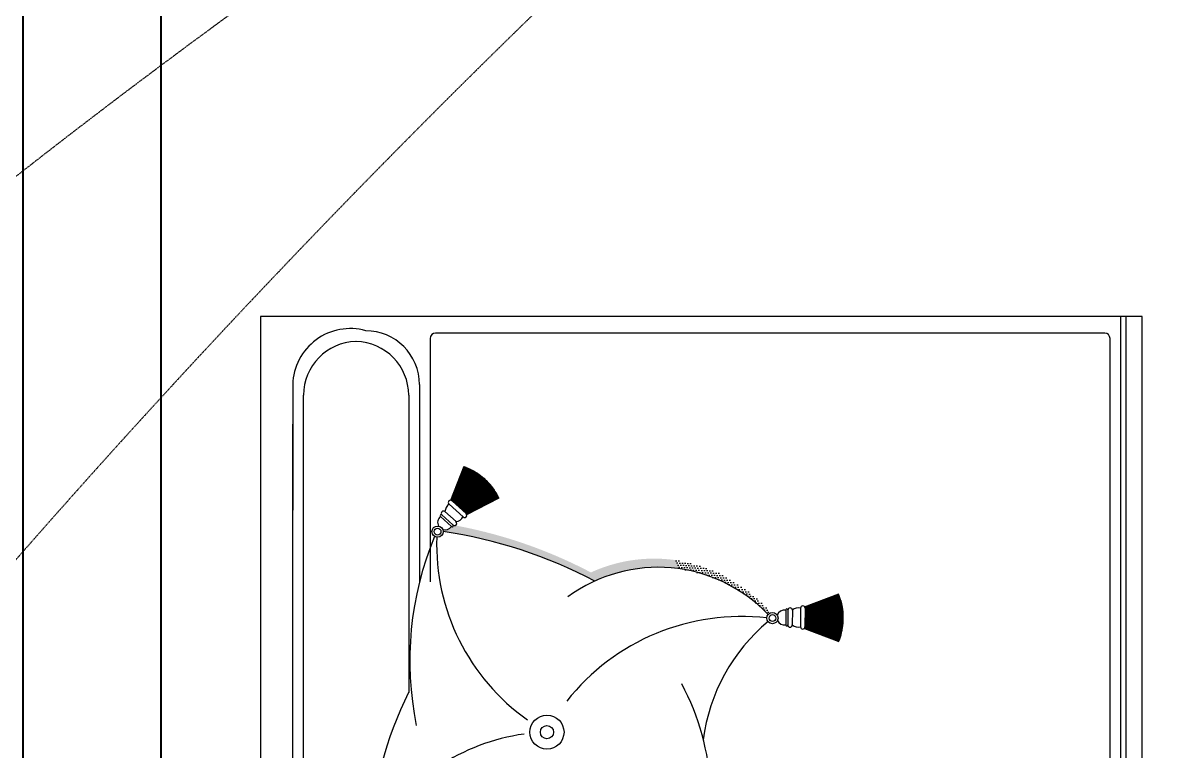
# Model space of a CAD drawing. Header units: inches. Extents: x 23642 to 146359, y -5490 to 33031.
# Drawn here: x 64179 to 65119, y 24540 to 25142 of the extents above; entities that cross this region are included whole.
import ezdxf

# ---------------------------------------------------------------- set-up
doc = ezdxf.new("R2010")
doc.units = ezdxf.units.IN
doc.header["$LTSCALE"] = 5
doc.header["$MEASUREMENT"] = 0
doc.linetypes.add('Hidden (½x)', pattern=[0.1875, 0.125, -0.0625])
doc.layers.add('00-wall15-20', color=30, linetype='Continuous', lineweight=40)
doc.layers.add('LowPower', color=4, linetype='Continuous')
pattern_1 = [(114.1448937, (47.258142, 134.8435324), (0.00191157614, 0.0023363169), [0, -0.0027])]

# ---------------------------------------------------------------- blocks, each defined once
blk = doc.blocks.new('sofa')
h = blk.add_hatch()
h.set_pattern_fill('DOTS', color=256, scale=0.0432, angle=559.8083, style=0)
h.set_pattern_definition(pattern_1)
h.paths.add_polyline_path([(-120.3782, 134.1196, 0.085347), (-120.3787, 134.1217, 0.346667), (-120.369, 134.1252), (-120.3689, 134.1251, 0.962307), (-120.3672, 134.1268, -0.000005), (-120.3672, 134.1268, 0.266117), (-120.3648, 134.1263, -0.012545), (-120.3387, 134.1208, 0.01378), (-120.3301, 134.1101, 0.02307)])
h.paths.add_polyline_path([(-120.3301, 134.1101, -0.01378), (-120.3387, 134.1208, -0.063062), (-120.2134, 134.0739, 0.012257), (-120.2209, 134.0702, 0.054739)])
h.paths.add_polyline_path([(-120.186, 134.0837, 0.012903), (-120.1818, 134.074, 0.042691), (-120.2091, 134.0642, 0.00624), (-120.2209, 134.0702, -0.055194)])
h.paths.add_polyline_path([(-120.1818, 134.074, -0.012903), (-120.186, 134.0837, -0.099932), (-120.1189, 134.0876), (-120.1146, 134.0779, 0.100151)])
h = blk.add_hatch()
h.set_pattern_fill('DOTS', color=256, scale=0.0432, angle=559.8083, style=0)
h.set_pattern_definition(pattern_1)
h.paths.add_polyline_path([(-120.1146, 134.0779), (-120.1189, 134.0876, -0.038784), (-120.0932, 134.0819, 0.001847), (-120.1024, 134.0757, 0.018128)])
h.paths.add_polyline_path([(-120.1024, 134.0757, -0.001847), (-120.0932, 134.0819, -0.036379), (-120.0702, 134.0729, 0.005703), (-120.088, 134.0719, 0.022025)])
h.paths.add_polyline_path([(-120.088, 134.0719, -0.005703), (-120.0702, 134.0729, -0.1075), (-120.0129, 134.0289, 0.132171), (-120.0156, 134.027, 0.127339)])
for p, q in [((-120.5821, 134.3595), (-120.5821, 132.1995)), ((-119.5981, 134.3595), (-120.5821, 134.3595)), ((-119.6221, 133.4927), (-119.6221, 134.3595)), ((-119.6161, 133.2036), (-119.6161, 134.3595)), ((-119.5981, 132.1995), (-119.5981, 134.3595)), ((-119.6401, 134.3409), (-120.3867, 134.3409)), ((-120.3927, 134.3349), (-120.3927, 134.0635)), ((-119.6341, 133.4927), (-119.6341, 134.3349)), ((-120.5461, 134.2835), (-120.5461, 134.1433)), ((-120.4047, 134.2835), (-120.4047, 134.0631)), ((-120.5341, 132.7949), (-120.5341, 134.2715)), ((-120.4167, 134.2715), (-120.4167, 133.94)), ((-120.5461, 132.7829), (-120.5461, 134.2394)), ((-120.3717, 134.15), (-120.3561, 134.1359)), ((-120.3683, 134.1537), (-120.3527, 134.1396)), ((-120.3812, 134.1364), (-120.3689, 134.1251)), ((-120.3796, 134.1381), (-120.3673, 134.1269)), ((-120.3762, 134.1418), (-120.3639, 134.1306)), ((-119.996, 134.032), (-119.996, 134.0153)), ((-119.9936, 134.032), (-119.9937, 134.0153)), ((-119.9886, 134.0319), (-119.9887, 134.0153)), ((-119.9794, 134.0341), (-119.9795, 134.0131)), ((-119.9744, 134.0341), (-119.9745, 134.013))]:
    blk.add_line(p, q)
at = {"color": 8}
for p, q in [((-120.3698, 134.1544), (-120.3547, 134.1926)), ((-120.3695, 134.1544), (-120.3541, 134.1923)), ((-120.3693, 134.1543), (-120.3536, 134.1921)), ((-120.369, 134.1542), (-120.353, 134.1919)), ((-120.3688, 134.1541), (-120.3524, 134.1917)), ((-120.3685, 134.1539), (-120.3519, 134.1915)), ((-120.3683, 134.1537), (-120.3513, 134.1912)), ((-120.3681, 134.1536), (-120.3508, 134.191)), ((-120.3679, 134.1534), (-120.3502, 134.1907)), ((-120.3677, 134.1532), (-120.3497, 134.1905)), ((-120.3675, 134.153), (-120.3491, 134.1902)), ((-120.3672, 134.1528), (-120.3486, 134.19)), ((-120.367, 134.1526), (-120.348, 134.1897)), ((-120.3668, 134.1524), (-120.3475, 134.1894)), ((-120.3666, 134.1522), (-120.3469, 134.1892)), ((-120.3664, 134.152), (-120.3464, 134.1889)), ((-120.3662, 134.1518), (-120.3459, 134.1886)), ((-120.366, 134.1517), (-120.3453, 134.1883)), ((-120.3658, 134.1515), (-120.3448, 134.188)), ((-120.3656, 134.1513), (-120.3443, 134.1877)), ((-120.3654, 134.1511), (-120.3437, 134.1874)), ((-120.3652, 134.1509), (-120.3432, 134.1871)), ((-120.365, 134.1507), (-120.3427, 134.1868)), ((-120.3648, 134.1506), (-120.3422, 134.1865)), ((-120.3646, 134.1504), (-120.3417, 134.1862)), ((-120.3644, 134.1502), (-120.3411, 134.1859)), ((-120.3642, 134.15), (-120.3406, 134.1855)), ((-120.364, 134.1498), (-120.3401, 134.1852)), ((-120.3638, 134.1497), (-120.3396, 134.1849)), ((-120.3636, 134.1495), (-120.3391, 134.1845)), ((-120.3634, 134.1493), (-120.3386, 134.1842)), ((-120.3632, 134.1491), (-120.3381, 134.1838)), ((-120.363, 134.149), (-120.3376, 134.1835)), ((-120.3628, 134.1488), (-120.3371, 134.1831)), ((-120.3626, 134.1486), (-120.3366, 134.1828)), ((-120.3625, 134.1484), (-120.3362, 134.1824)), ((-120.3623, 134.1482), (-120.3357, 134.182)), ((-120.3621, 134.1481), (-120.3352, 134.1816)), ((-120.3619, 134.1479), (-120.3347, 134.1813)), ((-120.3617, 134.1477), (-120.3343, 134.1809)), ((-120.3615, 134.1475), (-120.3338, 134.1805)), ((-120.3613, 134.1474), (-120.3333, 134.1801)), ((-120.3611, 134.1472), (-120.3329, 134.1797)), ((-120.3609, 134.147), (-120.3324, 134.1793)), ((-120.3607, 134.1468), (-120.3319, 134.1789)), ((-120.3605, 134.1467), (-120.3315, 134.1785)), ((-120.3605, 134.1467), (-120.3315, 134.1785)), ((-120.3603, 134.1465), (-120.331, 134.1781)), ((-120.3601, 134.1463), (-120.3306, 134.1777)), ((-120.3599, 134.1461), (-120.3302, 134.1773)), ((-120.3598, 134.146), (-120.3297, 134.1768)), ((-120.3596, 134.1458), (-120.3293, 134.1764)), ((-120.3594, 134.1456), (-120.3289, 134.176)), ((-120.3592, 134.1454), (-120.3284, 134.1755)), ((-120.359, 134.1453), (-120.328, 134.1751)), ((-120.3588, 134.1451), (-120.3276, 134.1747)), ((-120.3586, 134.1449), (-120.3272, 134.1742)), ((-120.3584, 134.1447), (-120.3268, 134.1738)), ((-120.3582, 134.1445), (-120.3264, 134.1733)), ((-120.358, 134.1444), (-120.326, 134.1729)), ((-120.3578, 134.1442), (-120.3256, 134.1724)), ((-120.3576, 134.144), (-120.3252, 134.1719)), ((-120.3574, 134.1438), (-120.3248, 134.1715)), ((-120.3572, 134.1437), (-120.3244, 134.171)), ((-120.357, 134.1435), (-120.324, 134.1705)), ((-120.3568, 134.1433), (-120.3236, 134.1701)), ((-120.3566, 134.1431), (-120.3233, 134.1696)), ((-120.3564, 134.1429), (-120.3229, 134.1691)), ((-120.3562, 134.1428), (-120.3225, 134.1686)), ((-120.356, 134.1426), (-120.3222, 134.1681)), ((-120.3558, 134.1424), (-120.3218, 134.1676)), ((-120.3556, 134.1422), (-120.3215, 134.1671)), ((-120.3554, 134.142), (-120.3211, 134.1666)), ((-120.3552, 134.1418), (-120.3208, 134.1661)), ((-120.355, 134.1417), (-120.3204, 134.1656)), ((-120.3548, 134.1415), (-120.3201, 134.1651)), ((-120.3546, 134.1413), (-120.3198, 134.1646)), ((-120.3544, 134.1411), (-120.3195, 134.1641)), ((-120.3542, 134.1409), (-120.3191, 134.1636)), ((-120.354, 134.1407), (-120.3188, 134.1631)), ((-120.3538, 134.1405), (-120.3185, 134.1626)), ((-120.3536, 134.1403), (-120.3182, 134.162)), ((-120.3534, 134.1401), (-120.3179, 134.1615)), ((-120.3532, 134.14), (-120.3176, 134.161)), ((-120.353, 134.1398), (-120.3173, 134.1605)), ((-120.3527, 134.1396), (-120.317, 134.1599)), ((-120.3525, 134.1394), (-120.3167, 134.1594)), ((-120.3524, 134.1391), (-120.3164, 134.1589)), ((-120.3522, 134.1389), (-120.3162, 134.1583)), ((-120.3521, 134.1387), (-120.3159, 134.1578)), ((-120.352, 134.1384), (-120.3156, 134.1572)), ((-119.975, 134.0356), (-119.9366, 134.0501)), ((-119.9748, 134.0354), (-119.9363, 134.0495)), ((-119.9747, 134.0352), (-119.9361, 134.049)), ((-119.9746, 134.0349), (-119.9359, 134.0484)), ((-119.9745, 134.0346), (-119.9357, 134.0478)), ((-119.9745, 134.0344), (-119.9355, 134.0473)), ((-119.9745, 134.0302), (-119.933, 134.0385)), ((-119.9745, 134.0299), (-119.9329, 134.0379)), ((-119.9745, 134.0296), (-119.9327, 134.0373)), ((-119.9745, 134.0294), (-119.9326, 134.0367)), ((-119.9745, 134.0291), (-119.9325, 134.0361)), ((-119.9745, 134.0288), (-119.9324, 134.0355)), ((-119.9745, 134.0286), (-119.9323, 134.035)), ((-119.9744, 134.0341), (-119.9353, 134.0467)), ((-119.9744, 134.0338), (-119.9351, 134.0461)), ((-119.9744, 134.0335), (-119.9349, 134.0455)), ((-119.9744, 134.0332), (-119.9347, 134.045)), ((-119.9744, 134.0329), (-119.9345, 134.0444)), ((-119.9744, 134.0327), (-119.9344, 134.0438)), ((-119.9744, 134.0324), (-119.9342, 134.0432)), ((-119.9744, 134.0321), (-119.934, 134.0426)), ((-119.9745, 134.0318), (-119.9339, 134.0421)), ((-119.9745, 134.0316), (-119.9337, 134.0415)), ((-119.9745, 134.0313), (-119.9335, 134.0409)), ((-119.9745, 134.031), (-119.9334, 134.0403)), ((-119.9745, 134.0307), (-119.9333, 134.0397)), ((-119.9745, 134.0305), (-119.9331, 134.0391)), ((-119.9745, 134.0283), (-119.9322, 134.0344)), ((-119.9745, 134.028), (-119.9321, 134.0338)), ((-119.9745, 134.0278), (-119.932, 134.0332)), ((-119.9745, 134.0275), (-119.932, 134.0325)), ((-119.9745, 134.0272), (-119.9319, 134.0319)), ((-119.9745, 134.027), (-119.9318, 134.0313)), ((-119.9745, 134.0267), (-119.9317, 134.0307)), ((-119.9745, 134.0264), (-119.9317, 134.0301)), ((-119.9745, 134.0262), (-119.9316, 134.0295)), ((-119.9745, 134.0259), (-119.9316, 134.0289)), ((-119.9745, 134.0257), (-119.9315, 134.0283)), ((-119.9745, 134.0254), (-119.9315, 134.0277)), ((-119.9745, 134.0251), (-119.9315, 134.0271)), ((-119.9745, 134.0249), (-119.9314, 134.0265)), ((-119.9745, 134.0246), (-119.9314, 134.0259)), ((-119.9745, 134.0244), (-119.9314, 134.0253)), ((-119.9745, 134.0241), (-119.9314, 134.0247)), ((-119.9745, 134.0238), (-119.9314, 134.0241)), ((-119.9745, 134.0236), (-119.9314, 134.0235)), ((-119.9745, 134.0236), (-119.9314, 134.0235)), ((-119.9745, 134.0233), (-119.9314, 134.0229)), ((-119.9745, 134.023), (-119.9314, 134.0222)), ((-119.9745, 134.0228), (-119.9314, 134.0216)), ((-119.9745, 134.0225), (-119.9314, 134.021)), ((-119.9745, 134.0223), (-119.9315, 134.0204)), ((-119.975, 134.0115), (-119.9367, 133.9969)), ((-119.9749, 134.0117), (-119.9365, 133.9974)), ((-119.9747, 134.012), (-119.9362, 133.998)), ((-119.9746, 134.0125), (-119.9358, 133.9991)), ((-119.9746, 134.0122), (-119.936, 133.9985)), ((-119.9745, 134.022), (-119.9315, 134.0198)), ((-119.9745, 134.0217), (-119.9315, 134.0192)), ((-119.9745, 134.0215), (-119.9316, 134.0186)), ((-119.9745, 134.0212), (-119.9316, 134.018)), ((-119.9745, 134.021), (-119.9317, 134.0174)), ((-119.9745, 134.0207), (-119.9317, 134.0168)), ((-119.9745, 134.0204), (-119.9318, 134.0162)), ((-119.9745, 134.0202), (-119.9318, 134.0156)), ((-119.9745, 134.0199), (-119.9319, 134.015)), ((-119.9745, 134.0196), (-119.932, 134.0144)), ((-119.9745, 134.0194), (-119.9321, 134.0138)), ((-119.9745, 134.0191), (-119.9322, 134.0132)), ((-119.9745, 134.0188), (-119.9323, 134.0126)), ((-119.9745, 134.0186), (-119.9324, 134.012)), ((-119.9745, 134.0183), (-119.9325, 134.0114)), ((-119.9745, 134.018), (-119.9326, 134.0108)), ((-119.9745, 134.0178), (-119.9327, 134.0102)), ((-119.9745, 134.0175), (-119.9328, 134.0096)), ((-119.9745, 134.0172), (-119.9329, 134.009)), ((-119.9745, 134.017), (-119.9331, 134.0084)), ((-119.9745, 134.0167), (-119.9332, 134.0078)), ((-119.9745, 134.0164), (-119.9333, 134.0072)), ((-119.9745, 134.0161), (-119.9335, 134.0066)), ((-119.9745, 134.0159), (-119.9336, 134.006)), ((-119.9745, 134.0156), (-119.9338, 134.0055)), ((-119.9745, 134.0153), (-119.934, 134.0049)), ((-119.9745, 134.015), (-119.9341, 134.0043)), ((-119.9745, 134.0148), (-119.9343, 134.0037)), ((-119.9745, 134.0145), (-119.9345, 134.0031)), ((-119.9745, 134.0142), (-119.9346, 134.0026)), ((-119.9745, 134.0139), (-119.9348, 134.002)), ((-119.9745, 134.0136), (-119.935, 134.0014)), ((-119.9745, 134.0133), (-119.9352, 134.0008)), ((-119.9745, 134.0131), (-119.9354, 134.0003)), ((-119.9745, 134.0128), (-119.9356, 133.9997))]:
    blk.add_line(p, q, dxfattribs=at)
for centre, radius in [((-120.3845, 134.1194), 0.00627), ((-120.3845, 134.1194), 0.00378), ((-120.0108, 134.023), 0.00627), ((-120.0108, 134.023), 0.00378), ((-120.2624, 133.8957), 0.019), ((-120.2624, 133.8957), 0.00733)]:
    blk.add_circle(centre, radius)
for centre, radius, start, end in [((-120.482, 134.2818), 0.0641, 74.2964, 178.5015), ((-120.4647, 134.2835), 0.06, 0, 90), ((-120.3867, 134.3349), 0.006, 90, 180), ((-119.6401, 134.3349), 0.006, 0, 90), ((-120.4741, 134.2715), 0.06, 91.3873, 180), ((-120.4754, 134.3255), 0.006, 88.6127, 91.3873), ((-120.4767, 134.2715), 0.06, 0, 88.6127), ((-120.3657, 134.1414), 0.0105, 124.4013, 177.7026), ((-120.37, 134.1519), 0.0025, 47.6474, 227.6474), ((-120.3804, 134.1372), 0.00116, 47.6474, 227.6474), ((-120.3779, 134.1399), 0.0025, 47.6474, 227.6474), ((-120.3544, 134.1377), 0.0025, 227.6474, 47.6474), ((-120.3761, 134.1296), 0.00833, 127.0153, 209.1365), ((-120.3761, 134.1296), 0.00833, 251.8007, 328.2796), ((-120.3681, 134.126), 0.00116, 227.6474, 47.6474), ((-120.3656, 134.1287), 0.0025, 227.6474, 47.6474), ((-120.3653, 134.141), 0.0105, 277.5923, 330.8936), ((-120.0539, 133.9754), 0.3616, 157.4457, 191.5213), ((-120.1457, 134.1052), 0.2398, 178.0951, 234.7564), ((-120.4571, 133.5933), 0.5322, 62.2317, 81.4809), ((-120.1385, 133.9097), 0.1699, 43.6718, 126.331), ((-119.9769, 134.0341), 0.0025, 359.8539, 179.8539), ((-120.0451, 133.7756), 0.2492, 83.5264, 141.5891), ((-119.9975, 134.0236), 0.00833, 79.2217, 161.343), ((-119.9948, 134.032), 0.00116, 359.8539, 179.8539), ((-119.9911, 134.0319), 0.0025, 359.8539, 179.8539), ((-119.9819, 134.0239), 0.0105, 76.6077, 129.909), ((-119.8843, 133.8614), 0.2053, 129.7516, 172.7503), ((-119.9975, 134.0236), 0.00833, 204.0071, 280.486), ((-119.9948, 134.0153), 0.00116, 179.8539, 359.8539), ((-119.9912, 134.0153), 0.0025, 179.8539, 359.8539), ((-119.9819, 134.0233), 0.0105, 229.7987, 283.1), ((-119.977, 134.0131), 0.0025, 179.8539, 359.8539), ((-120.3603, 133.8179), 0.2811, 338.3002, 27.9377), ((-120.0031, 133.7374), 0.4606, 153.9027, 175.3315), ((-120.2564, 133.6659), 0.2298, 97.8833, 149.2044)]:
    blk.add_arc(centre, radius, start, end)

msp = doc.modelspace()

# ---------------------------------------------------------------- linework, layer by layer
at = {"layer": '00-wall15-20'}
msp.add_lwpolyline([(66965.14427, 26166.37528), (66965.14427, 26257.80385), (62722.28713, 26257.80385), (62722.28713, 26166.37528), (64179.42999, 26166.37528), (64179.42999, 21709.23242), (59636.57285, 21709.23242), (59636.57285, 21594.94671), (64350.85856, 21594.94671), (64350.85856, 21594.94671), (65608.00142, 21594.94671), (65608.00142, 21509.23242), (65722.28713, 21509.23242), (65722.28713, 22623.51813), (65608.00142, 22623.51813), (65608.00142, 21709.23242), (64293.7157, 21709.23242), (64293.7157, 26166.37528), (66965.14427, 26166.37528)], dxfattribs=at)
at = {"layer": 'LowPower', "linetype": 'Hidden (½x)', "transparency": 33554687}
for centre, radius, start, end in [((68220.4111, 19848.62802), 6562.03332, 110.633835286, 175.724841165), ((69945.12033, 19648.75535), 7668.37506, 125.303565428, 174.848518412)]:
    msp.add_arc(centre, radius, start, end, dxfattribs=at)

# ---------------------------------------------------------------- block references
at = {"xscale": 740.3643555676065, "yscale": 740.3643555676065, "zscale": 740.3643555676065}
msp.add_blockref('sofa', (153650.50157, -74575.9003), dxfattribs=at)

doc.saveas('drawing.dxf')
